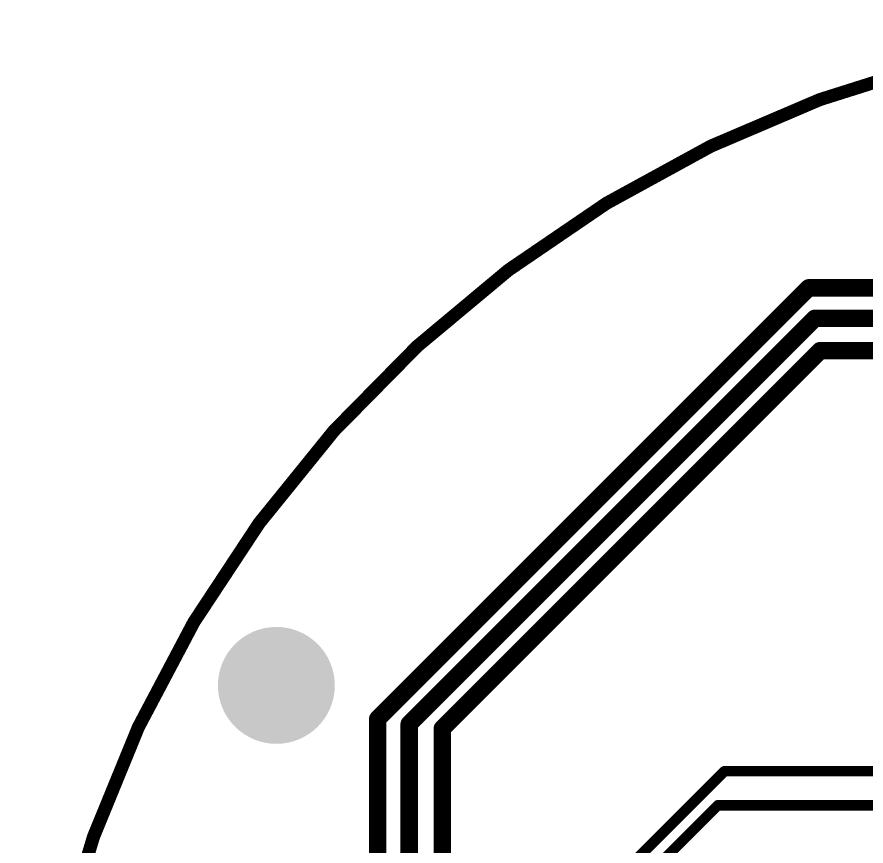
# Model space of a CAD drawing. Header units: millimetres. Extents: x -1.41 to 1.31, y -0.13 to 2.68.
# Drawn here: x -1.405 to -0.433, y 1.735 to 2.685 of the extents above; entities that cross this region are included whole.
import ezdxf

# ---------------------------------------------------------------- set-up
doc = ezdxf.new("R2010")
doc.units = ezdxf.units.MM
doc.header["$MEASUREMENT"] = 0
for name, color, linetype in [('BottomLayer', 5, 'Continuous'), ('BottomSolder', 6, 'Continuous'), ('Mechanical2', 216, 'Continuous'), ('MultiLayer', 9, 'Continuous'), ('PadHoleLayer', 156, 'Continuous'), ('TopLayer', 1, 'Continuous'), ('TopSolder', 216, 'Continuous')]:
    doc.layers.add(name, color=color, linetype=linetype)

msp = doc.modelspace()

# ---------------------------------------------------------------- hatches: boundary and pattern name
at = {"layer": 'BottomLayer'}
h = msp.add_hatch(color=5, dxfattribs=at)
edge = h.paths.add_edge_path()
edge.add_arc((-1.1081, 1.91929), 0.05906, 0, 360)
at = {"layer": 'BottomSolder'}
h = msp.add_hatch(color=6, dxfattribs=at)
edge = h.paths.add_edge_path()
edge.add_arc((-1.1081, 1.91929), 0.06306, 0, 360)
at = {"layer": 'MultiLayer'}
h = msp.add_hatch(color=9, dxfattribs=at)
edge = h.paths.add_edge_path()
edge.add_arc((-1.1081, 1.91929), 0.05906, 0, 360)
at = {"layer": 'PadHoleLayer'}
h = msp.add_hatch(color=156, dxfattribs=at)
edge = h.paths.add_edge_path()
edge.add_arc((-1.1081, 1.91929), 0.06693, 0, 360)
at = {"layer": 'TopLayer'}
h = msp.add_hatch(color=1, dxfattribs=at)
edge = h.paths.add_edge_path()
edge.add_arc((-1.1081, 1.91929), 0.05906, 0, 360)
at = {"layer": 'TopSolder'}
h = msp.add_hatch(color=216, dxfattribs=at)
edge = h.paths.add_edge_path()
edge.add_arc((-1.1081, 1.91929), 0.06306, 0, 360)

# ---------------------------------------------------------------- linework, layer by layer
at = {"layer": 'BottomLayer', "const_width": 0.012}
for points in [[(-1.03547, 1.38053), (-0.595, 1.821)], [(-0.595, 1.821), (-0.127, 1.821)], [(-1.104, 1.28053), (-0.60253, 1.782)], [(-0.60253, 1.782), (-0.127, 1.782)]]:
    msp.add_lwpolyline(points, dxfattribs=at)
at = {"layer": 'BottomLayer', "const_width": 0.006}
for points in [[(-0.598, 1.821, 1), (-0.592, 1.821, 1)], [(-0.598, 1.821, 1), (-0.592, 1.821, 1)], [(-0.60553, 1.782, 1), (-0.59953, 1.782, 1)], [(-0.60553, 1.782, 1), (-0.59953, 1.782, 1)]]:
    msp.add_lwpolyline(points, format="xyb", close=True, dxfattribs=at)
at = {"layer": 'Mechanical2', "const_width": 0.015}
msp.add_lwpolyline([(1.30453, 0.77794, -5.376897), (1.30384, 1.78291)], format="xyb", dxfattribs=at)
at = {"layer": 'TopLayer', "const_width": 0.02}
for points in [[(-0.992, 1.881), (-0.49847, 2.37453)], [(-0.49847, 2.37453), (-0.13563, 2.37453)], [(-0.956, 1.875), (-0.49147, 2.33953)], [(-0.49147, 2.33953), (-0.146, 2.33953)], [(-0.918, 1.87), (-0.48547, 2.30253)], [(-0.48547, 2.30253), (-0.10753, 2.30253)], [(-0.992, 1.03053), (-0.992, 1.881)], [(-0.956, 0.54553), (-0.956, 1.875)], [(-0.918, 0.4804), (-0.918, 1.87)]]:
    msp.add_lwpolyline(points, dxfattribs=at)
at = {"layer": 'TopLayer', "const_width": 0.01}
for points in [[(-0.50347, 2.37453, 1), (-0.49347, 2.37453, 1)], [(-0.50347, 2.37453, 1), (-0.49347, 2.37453, 1)], [(-0.49647, 2.33953, 1), (-0.48647, 2.33953, 1)], [(-0.49647, 2.33953, 1), (-0.48647, 2.33953, 1)], [(-0.49047, 2.30253, 1), (-0.48047, 2.30253, 1)], [(-0.49047, 2.30253, 1), (-0.48047, 2.30253, 1)], [(-0.997, 1.881, 1), (-0.987, 1.881, 1)], [(-0.997, 1.881, 1), (-0.987, 1.881, 1)], [(-0.961, 1.875, 1), (-0.951, 1.875, 1)], [(-0.961, 1.875, 1), (-0.951, 1.875, 1)], [(-0.923, 1.87, 1), (-0.913, 1.87, 1)], [(-0.923, 1.87, 1), (-0.913, 1.87, 1)]]:
    msp.add_lwpolyline(points, format="xyb", close=True, dxfattribs=at)

doc.saveas('drawing.dxf')
